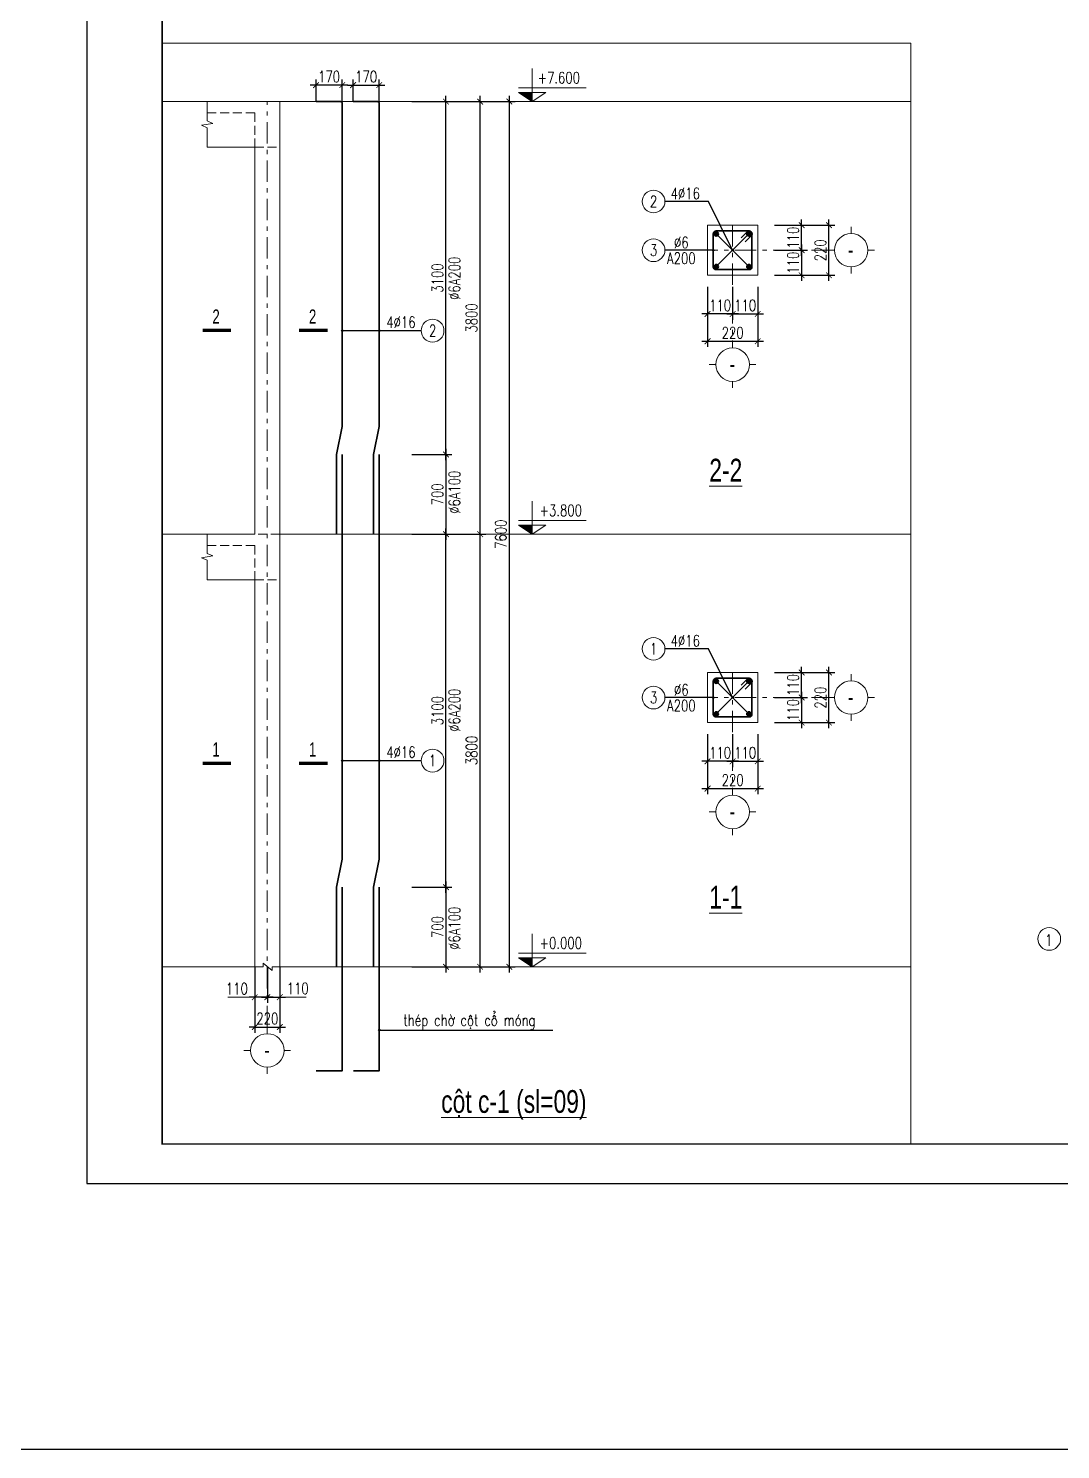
# Model space of a CAD drawing. Extents: x -1855204 to -1466800, y -1308584 to -996495.
# Drawn here: x -1815713 to -1797584, y -1141479 to -1116511 of the extents above; entities that cross this region are included whole.
import ezdxf
from ezdxf.enums import TextEntityAlignment as Align

# ---------------------------------------------------------------- set-up
doc = ezdxf.new("R2010")
doc.units = 0
doc.header["$LTSCALE"] = 150
doc.header["$PDMODE"] = 35
doc.linetypes.add('_An', pattern=[5, 3.5, -1.5])
doc.linetypes.add('_Tim', pattern=[9, 5, -1.5, 1, -1.5])
doc.layers.get('Defpoints').update_dxf_attribs({"lineweight": 18})
for name, color, linetype, lineweight in [('05.Text', 253, 'Continuous', 18), ('11.Khung bo', 32, 'Continuous', 50), ('12.Khung', 36, 'Continuous', 25), ('KCVN-THAY', 7, 'Continuous', 25), ('LS-DIM', 251, 'Continuous', 13), ('LS-TEXT', 60, 'Continuous', 20), ('LS-THAY', 7, 'Continuous', 20), ('LS-THEP', 3, 'Continuous', 35), ('LS-TRUC', 108, '_Tim', 9)]:
    doc.layers.add(name, color=color, linetype=linetype, lineweight=lineweight)
doc.layers.add('DIM', color=1, linetype='Continuous')
doc.styles.add('KCVN-LEADER', font='vnromadi.shx', dxfattribs={"width": 0.7, "height": 4})
doc.styles.add('LS.TEXT', font='vnromadi.shx', dxfattribs={"width": 0.7, "height": 4})
doc.styles.add('romans.shx', font='romans.shx', dxfattribs={"width": 0.75, "bigfont": 'vns.shx'})
doc.styles.add('vnsimpli', font='vnsimli.shx', dxfattribs={"width": 0.75})
doc.dimstyles.new('D25', dxfattribs={"dimscale": 0, "dimtxt": 200, "dimasz": 100, "dimexe": 100, "dimexo": 0, "dimgap": 50, "dimtad": 1, "dimdec": 0, "dimlfac": 0.25, "dimdsep": 46, "dimtxsty": 'vnsimpli', "dimblk1": 'ARCHTICK', "dimblk2": 'ARCHTICK', "dimsah": 1, "dimcen": 0, "dimdle": 100, "dimclrd": 256, "dimclre": 256, "dimclrt": 60, "dimadec": 0, "dimazin": 0, "dimtfac": 0.004, "dimtdec": 0, "dimtix": 1, "dimtmove": 2, "dimatfit": 3, "dimldrblk": 'ARCHTICK', "dimfxl": 1, "dimtolj": 1, "dimarcsym": 0})
doc.dimstyles.new('D50', dxfattribs={"dimtxt": 200, "dimasz": 100, "dimexe": 100, "dimexo": 0, "dimgap": 50, "dimtad": 1, "dimdec": 0, "dimlfac": 0.5, "dimzin": 0, "dimdsep": 46, "dimtxsty": 'vnsimpli', "dimblk1": 'ARCHTICK', "dimblk2": 'ARCHTICK', "dimsah": 1, "dimcen": 0, "dimdle": 100, "dimclrd": 256, "dimclre": 256, "dimclrt": 60, "dimadec": 0, "dimazin": 0, "dimtfac": 0.02, "dimtdec": 0, "dimtix": 1, "dimtmove": 2, "dimatfit": 3, "dimldrblk": 'ARCHTICK', "dimfxl": 100, "dimtolj": 1, "dimtzin": 0, "dimarcsym": 0})
doc.dimstyles.new('LS.GHI CHU', dxfattribs={"dimtxt": 200, "dimasz": 120, "dimexe": 120, "dimexo": 120, "dimgap": 80, "dimtad": 1, "dimdec": 0, "dimzin": 0, "dimdsep": 46, "dimtxsty": 'romans.shx', "dimblk": 'ARCHTICK', "dimcen": 0.09, "dimdle": 120, "dimclrd": 256, "dimclre": 8, "dimclrt": 7, "dimadec": 0, "dimazin": 0, "dimtfac": 1, "dimtdec": 0, "dimtofl": 0, "dimtmove": 0, "dimatfit": 3, "dimldrblk": 'ARCHTICK', "dimfxl": 1, "dimtolj": 1, "dimtzin": 0, "dimarcsym": 0})

# ---------------------------------------------------------------- blocks, each defined once
blk = doc.blocks.new('*U4')
at = {"layer": 'KCVN-THAY', "color": 140}
blk.add_lwpolyline([(214871.76, 86966.68), (215381.8, 86966.68), (215381.8, 86579.68), (214871.76, 86579.68)], close=True, dxfattribs=at)
blk = doc.blocks.new('100')
at = {"layer": '11.Khung bo', "const_width": 26.7}
blk.add_lwpolyline([(1860913, -945240), (1860913, -916940), (1896063, -916940), (1896063, -945240)], close=True, dxfattribs=at)
at = {"layer": '12.Khung', "color": 1}
blk.add_lwpolyline([(1901579, -945940), (1901579, -916240), (1859580, -916240), (1859580, -945940)], close=True, dxfattribs=at)
blk = doc.blocks.new('_ArchTick')
at = {"layer": 'DIM', "color": 0, "const_width": 0.15}
blk.add_lwpolyline([(-0.5, -0.5), (0.5, 0.5)], dxfattribs=at)
blk = doc.blocks.new('*D2010')
at = {"layer": 'Defpoints', "color": 0, "transparency": 16777216}
for p in [(-1808979, -1131597), (-1808979, -1132997), (-1808379, -1132997)]:
    blk.add_point(p, dxfattribs=at)
at = {"layer": 'LS-DIM', "lineweight": -2, "transparency": 16777216}
for p, q in [((-1808379, -1131497), (-1808379, -1133097)), ((-1808979, -1131597), (-1808279, -1131597)), ((-1808979, -1132997), (-1808279, -1132997))]:
    blk.add_line(p, q, dxfattribs=at)
at = {"layer": 'LS-DIM', "lineweight": -2, "transparency": 16777216, "xscale": 100, "yscale": 100, "zscale": 100}
for p, rotation in [((-1808379, -1131597), 90), ((-1808379, -1132997), 270)]:
    blk.add_blockref('_ArchTick', p, dxfattribs=dict(at, rotation=rotation))
at = {"layer": 'LS-DIM', "color": 60, "transparency": 16777216, "insert": (-1808529, -1132297), "char_height": 200, "attachment_point": 5, "rotation": 90, "style": 'vnsimpli'}
blk.add_mtext('\\A1;700', dxfattribs=at)
blk = doc.blocks.new('*D2011')
at = {"layer": 'Defpoints', "color": 0, "transparency": 16777216}
for p in [(-1808979, -1123997), (-1808979, -1125397), (-1808379, -1125397)]:
    blk.add_point(p, dxfattribs=at)
at = {"layer": 'LS-DIM', "lineweight": -2, "transparency": 16777216}
for p, q in [((-1808979, -1123997), (-1808279, -1123997)), ((-1808379, -1123897), (-1808379, -1125497)), ((-1808979, -1125397), (-1808279, -1125397))]:
    blk.add_line(p, q, dxfattribs=at)
at = {"layer": 'LS-DIM', "lineweight": -2, "transparency": 16777216, "xscale": 100, "yscale": 100, "zscale": 100}
for p, rotation in [((-1808379, -1123997), 90), ((-1808379, -1125397), 270)]:
    blk.add_blockref('_ArchTick', p, dxfattribs=dict(at, rotation=rotation))
at = {"layer": 'LS-DIM', "color": 60, "transparency": 16777216, "insert": (-1808529, -1124697), "char_height": 200, "attachment_point": 5, "rotation": 90, "style": 'vnsimpli'}
blk.add_mtext('\\A1;700', dxfattribs=at)
blk = doc.blocks.new('*D2012')
at = {"layer": 'Defpoints', "color": 0, "transparency": 16777216}
for p in [(-1808979, -1117797), (-1808379, -1117797), (-1808979, -1123997)]:
    blk.add_point(p, dxfattribs=at)
at = {"layer": 'LS-DIM', "lineweight": -2, "transparency": 16777216}
for p, q in [((-1808979, -1117797), (-1808279, -1117797)), ((-1808379, -1124097), (-1808379, -1117697)), ((-1808979, -1123997), (-1808279, -1123997))]:
    blk.add_line(p, q, dxfattribs=at)
at = {"layer": 'LS-DIM', "lineweight": -2, "transparency": 16777216, "xscale": 100, "yscale": 100, "zscale": 100}
for p, rotation in [((-1808379, -1117797), 90), ((-1808379, -1123997), 270)]:
    blk.add_blockref('_ArchTick', p, dxfattribs=dict(at, rotation=rotation))
at = {"layer": 'LS-DIM', "color": 60, "transparency": 16777216, "insert": (-1808529, -1120897), "char_height": 200, "attachment_point": 5, "rotation": 90, "style": 'vnsimpli'}
blk.add_mtext('\\A1;3100', dxfattribs=at)
blk = doc.blocks.new('*D2013')
at = {"layer": 'Defpoints', "color": 0, "transparency": 16777216}
for p in [(-1811737, -1132997), (-1811297, -1132997), (-1811297, -1134056)]:
    blk.add_point(p, dxfattribs=at)
at = {"layer": 'LS-DIM', "lineweight": -2, "transparency": 16777216}
for p, q in [((-1811737, -1132997), (-1811737, -1134156)), ((-1811297, -1132997), (-1811297, -1134156)), ((-1811737, -1134056), (-1811837, -1134056)), ((-1811737, -1134056), (-1811297, -1134056)), ((-1811297, -1134056), (-1811197, -1134056))]:
    blk.add_line(p, q, dxfattribs=at)
at = {"layer": 'LS-DIM', "lineweight": -2, "transparency": 16777216, "xscale": 100, "yscale": 100, "zscale": 100}
blk.add_blockref('_ArchTick', (-1811737, -1134056), dxfattribs=at)
at = {"layer": 'LS-DIM', "lineweight": -2, "transparency": 16777216, "xscale": 100, "yscale": 100, "zscale": 100, "rotation": 180}
blk.add_blockref('_ArchTick', (-1811297, -1134056), dxfattribs=at)
at = {"layer": 'LS-DIM', "color": 60, "transparency": 16777216, "insert": (-1811517, -1133906), "char_height": 200, "attachment_point": 5, "style": 'vnsimpli'}
blk.add_mtext('\\A1;220', dxfattribs=at)
blk = doc.blocks.new('COSCD')
at = {"layer": 'LS-DIM'}
blk.add_hatch(color=256, dxfattribs=at).paths.add_polyline_path([(3.6, 0), (3.6, 1.44), (1.44, 1.44)])
for p, q in [((3.6, 0), (3.6, 5.23)), ((7.2, 0), (0, 0)), ((1.44, 2.16), (12.12, 2.16)), ((1.44, 1.44), (5.76, 1.44)), ((1.44, 1.44), (3.6, 0)), ((5.76, 1.44), (3.6, 0))]:
    blk.add_line(p, q, dxfattribs=at)
blk = doc.blocks.new('A$C0F04115F')
at = {"layer": 'LS-THAY'}
for p, q in [((-380, 380), (-380, 530)), ((-760, 0), (-910, 0)), ((0, 0), (150, 0)), ((-380, -380), (-380, -530))]:
    blk.add_line(p, q, dxfattribs=at)
blk.add_circle((-380, 0), 380, dxfattribs=at)
blk = doc.blocks.new('*D1997')
at = {"layer": 'Defpoints', "color": 0, "transparency": 16777216}
for p in [(-1811517, -1132997), (-1811297, -1132997), (-1811297, -1133531)]:
    blk.add_point(p, dxfattribs=at)
at = {"layer": 'LS-DIM', "lineweight": -2, "transparency": 16777216}
for p, q in [((-1811517, -1132997), (-1811517, -1133631)), ((-1811297, -1132997), (-1811297, -1133631)), ((-1811617, -1133531), (-1811197, -1133531))]:
    blk.add_line(p, q, dxfattribs=at)
at = {"layer": 'LS-DIM', "lineweight": -2, "transparency": 16777216, "xscale": 100, "yscale": 100, "zscale": 100, "rotation": 180}
blk.add_blockref('_ArchTick', (-1811517, -1133531), dxfattribs=at)
at = {"layer": 'LS-DIM', "lineweight": -2, "transparency": 16777216, "xscale": 100, "yscale": 100, "zscale": 100}
blk.add_blockref('_ArchTick', (-1811297, -1133531), dxfattribs=at)
at = {"layer": 'LS-DIM', "color": 60, "transparency": 16777216, "insert": (-1810983, -1133378), "char_height": 200, "attachment_point": 5, "style": 'vnsimpli'}
blk.add_mtext('\\A1;110', dxfattribs=at)
blk = doc.blocks.new('*D1998')
at = {"layer": 'Defpoints', "color": 0, "transparency": 16777216}
for p in [(-1811737, -1132997), (-1811517, -1132997), (-1811737, -1133531)]:
    blk.add_point(p, dxfattribs=at)
at = {"layer": 'LS-DIM', "lineweight": -2, "transparency": 16777216}
for p, q in [((-1811737, -1132997), (-1811737, -1133631)), ((-1811517, -1132997), (-1811517, -1133631)), ((-1811417, -1133531), (-1811837, -1133531))]:
    blk.add_line(p, q, dxfattribs=at)
at = {"layer": 'LS-DIM', "lineweight": -2, "transparency": 16777216, "xscale": 100, "yscale": 100, "zscale": 100, "rotation": 180}
blk.add_blockref('_ArchTick', (-1811737, -1133531), dxfattribs=at)
at = {"layer": 'LS-DIM', "lineweight": -2, "transparency": 16777216, "xscale": 100, "yscale": 100, "zscale": 100}
blk.add_blockref('_ArchTick', (-1811517, -1133531), dxfattribs=at)
at = {"layer": 'LS-DIM', "color": 60, "transparency": 16777216, "insert": (-1812052, -1133381), "char_height": 200, "attachment_point": 5, "style": 'vnsimpli'}
blk.add_mtext('\\A1;110', dxfattribs=at)
blk = doc.blocks.new('*D1999')
at = {"layer": 'Defpoints', "color": 0, "transparency": 16777216}
for p in [(-1809551, -1117507), (-1810011, -1117797), (-1809551, -1117797)]:
    blk.add_point(p, dxfattribs=at)
at = {"layer": 'LS-DIM', "lineweight": -2, "transparency": 16777216}
for p, q in [((-1810111, -1117507), (-1809451, -1117507)), ((-1810011, -1117797), (-1810011, -1117407)), ((-1809551, -1117797), (-1809551, -1117407))]:
    blk.add_line(p, q, dxfattribs=at)
at = {"layer": 'LS-DIM', "lineweight": -2, "transparency": 16777216, "xscale": 100, "yscale": 100, "zscale": 100, "rotation": 180}
blk.add_blockref('_ArchTick', (-1810011, -1117507), dxfattribs=at)
at = {"layer": 'LS-DIM', "lineweight": -2, "transparency": 16777216, "xscale": 100, "yscale": 100, "zscale": 100}
blk.add_blockref('_ArchTick', (-1809551, -1117507), dxfattribs=at)
at = {"layer": 'LS-DIM', "color": 60, "transparency": 16777216, "insert": (-1809781, -1117357), "char_height": 200, "attachment_point": 5, "style": 'vnsimpli'}
blk.add_mtext('\\A1;170', dxfattribs=at)
blk = doc.blocks.new('*D2000')
at = {"layer": 'Defpoints', "color": 0, "transparency": 16777216}
for p in [(-1810662, -1117507), (-1810662, -1117797), (-1810202, -1117797)]:
    blk.add_point(p, dxfattribs=at)
at = {"layer": 'LS-DIM', "lineweight": -2, "transparency": 16777216}
for p, q in [((-1810102, -1117507), (-1810762, -1117507)), ((-1810662, -1117797), (-1810662, -1117407)), ((-1810202, -1117797), (-1810202, -1117407))]:
    blk.add_line(p, q, dxfattribs=at)
at = {"layer": 'LS-DIM', "lineweight": -2, "transparency": 16777216, "xscale": 100, "yscale": 100, "zscale": 100, "rotation": 180}
blk.add_blockref('_ArchTick', (-1810662, -1117507), dxfattribs=at)
at = {"layer": 'LS-DIM', "lineweight": -2, "transparency": 16777216, "xscale": 100, "yscale": 100, "zscale": 100}
blk.add_blockref('_ArchTick', (-1810202, -1117507), dxfattribs=at)
at = {"layer": 'LS-DIM', "color": 60, "transparency": 16777216, "insert": (-1810432, -1117357), "char_height": 200, "attachment_point": 5, "style": 'vnsimpli'}
blk.add_mtext('\\A1;170', dxfattribs=at)
blk = doc.blocks.new('*D2001')
at = {"layer": 'Defpoints', "color": 0, "transparency": 16777216}
for p in [(-1808979, -1117797), (-1807779, -1117797), (-1808979, -1125397)]:
    blk.add_point(p, dxfattribs=at)
at = {"layer": 'LS-DIM', "lineweight": -2, "transparency": 16777216}
for p, q in [((-1808979, -1117797), (-1807679, -1117797)), ((-1807779, -1125497), (-1807779, -1117697)), ((-1808979, -1125397), (-1807679, -1125397))]:
    blk.add_line(p, q, dxfattribs=at)
at = {"layer": 'LS-DIM', "lineweight": -2, "transparency": 16777216, "xscale": 100, "yscale": 100, "zscale": 100}
for p, rotation in [((-1807779, -1117797), 90), ((-1807779, -1125397), 270)]:
    blk.add_blockref('_ArchTick', p, dxfattribs=dict(at, rotation=rotation))
at = {"layer": 'LS-DIM', "color": 60, "transparency": 16777216, "insert": (-1807929, -1121597), "char_height": 200, "attachment_point": 5, "rotation": 90, "style": 'vnsimpli'}
blk.add_mtext('\\A1;3800', dxfattribs=at)
blk = doc.blocks.new('*D2002')
at = {"layer": 'Defpoints', "color": 0, "transparency": 16777216}
for p in [(-1808979, -1125397), (-1808379, -1125397), (-1808979, -1131597)]:
    blk.add_point(p, dxfattribs=at)
at = {"layer": 'LS-DIM', "lineweight": -2, "transparency": 16777216}
for p, q in [((-1808979, -1125397), (-1808279, -1125397)), ((-1808379, -1131697), (-1808379, -1125297)), ((-1808979, -1131597), (-1808279, -1131597))]:
    blk.add_line(p, q, dxfattribs=at)
at = {"layer": 'LS-DIM', "lineweight": -2, "transparency": 16777216, "xscale": 100, "yscale": 100, "zscale": 100}
for p, rotation in [((-1808379, -1125397), 90), ((-1808379, -1131597), 270)]:
    blk.add_blockref('_ArchTick', p, dxfattribs=dict(at, rotation=rotation))
at = {"layer": 'LS-DIM', "color": 60, "transparency": 16777216, "insert": (-1808529, -1128497), "char_height": 200, "attachment_point": 5, "rotation": 90, "style": 'vnsimpli'}
blk.add_mtext('\\A1;3100', dxfattribs=at)
blk = doc.blocks.new('*D2003')
at = {"layer": 'Defpoints', "color": 0, "transparency": 16777216}
for p in [(-1808979, -1125397), (-1807779, -1125397), (-1808979, -1132997)]:
    blk.add_point(p, dxfattribs=at)
at = {"layer": 'LS-DIM', "lineweight": -2, "transparency": 16777216}
for p, q in [((-1808979, -1125397), (-1807679, -1125397)), ((-1807779, -1133097), (-1807779, -1125297)), ((-1808979, -1132997), (-1807679, -1132997))]:
    blk.add_line(p, q, dxfattribs=at)
at = {"layer": 'LS-DIM', "lineweight": -2, "transparency": 16777216, "xscale": 100, "yscale": 100, "zscale": 100}
for p, rotation in [((-1807779, -1125397), 90), ((-1807779, -1132997), 270)]:
    blk.add_blockref('_ArchTick', p, dxfattribs=dict(at, rotation=rotation))
at = {"layer": 'LS-DIM', "color": 60, "transparency": 16777216, "insert": (-1807929, -1129197), "char_height": 200, "attachment_point": 5, "rotation": 90, "style": 'vnsimpli'}
blk.add_mtext('\\A1;3800', dxfattribs=at)
blk = doc.blocks.new('*D2004')
at = {"layer": 'Defpoints', "color": 0, "transparency": 16777216}
for p in [(-1808979, -1117797), (-1807266, -1117797), (-1808979, -1132997)]:
    blk.add_point(p, dxfattribs=at)
at = {"layer": 'LS-DIM', "lineweight": -2, "transparency": 16777216}
for p, q in [((-1808979, -1117797), (-1807166, -1117797)), ((-1807266, -1133097), (-1807266, -1117697)), ((-1808979, -1132997), (-1807166, -1132997))]:
    blk.add_line(p, q, dxfattribs=at)
at = {"layer": 'LS-DIM', "lineweight": -2, "transparency": 16777216, "xscale": 100, "yscale": 100, "zscale": 100}
for p, rotation in [((-1807266, -1117797), 90), ((-1807266, -1132997), 270)]:
    blk.add_blockref('_ArchTick', p, dxfattribs=dict(at, rotation=rotation))
at = {"layer": 'LS-DIM', "color": 60, "transparency": 16777216, "insert": (-1807416, -1125397), "char_height": 200, "attachment_point": 5, "rotation": 90, "style": 'vnsimpli'}
blk.add_mtext('\\A1;7600', dxfattribs=at)
blk = doc.blocks.new('THEP DAM')
at = {"layer": 'LS-THEP'}
for p, q in [((-0.6, 0), (0.6, 0)), ((-0.42, 0.42), (0.42, -0.42)), ((-0.42, -0.42), (0.42, 0.42)), ((0, 0.6), (0, -0.6))]:
    blk.add_line(p, q, dxfattribs=at)
blk.add_circle((0, 0), 0.6, dxfattribs=at)
blk = doc.blocks.new('*D2014')
at = {"layer": 'Defpoints', "color": 0, "transparency": 16777216}
for p in [(-1803784, -1128908), (-1803344, -1128908), (-1803784, -1129387)]:
    blk.add_point(p, dxfattribs=at)
at = {"layer": 'LS-DIM', "lineweight": -2, "transparency": 16777216}
for p, q in [((-1803784, -1128908), (-1803784, -1129487)), ((-1803344, -1128908), (-1803344, -1129487)), ((-1803244, -1129387), (-1803884, -1129387))]:
    blk.add_line(p, q, dxfattribs=at)
at = {"layer": 'LS-DIM', "lineweight": -2, "transparency": 16777216, "xscale": 100, "yscale": 100, "zscale": 100, "rotation": 180}
blk.add_blockref('_ArchTick', (-1803784, -1129387), dxfattribs=at)
at = {"layer": 'LS-DIM', "lineweight": -2, "transparency": 16777216, "xscale": 100, "yscale": 100, "zscale": 100}
blk.add_blockref('_ArchTick', (-1803344, -1129387), dxfattribs=at)
at = {"layer": 'LS-DIM', "color": 60, "transparency": 16777216, "insert": (-1803564, -1129237), "char_height": 200, "attachment_point": 5, "style": 'vnsimpli'}
blk.add_mtext('\\A1;110', dxfattribs=at)
blk = doc.blocks.new('*D2015')
at = {"layer": 'Defpoints', "color": 0, "transparency": 16777216}
for p in [(-1803344, -1128908), (-1802904, -1128908), (-1802904, -1129387)]:
    blk.add_point(p, dxfattribs=at)
at = {"layer": 'LS-DIM', "lineweight": -2, "transparency": 16777216}
for p, q in [((-1803344, -1128908), (-1803344, -1129487)), ((-1802904, -1128908), (-1802904, -1129487)), ((-1803444, -1129387), (-1802804, -1129387))]:
    blk.add_line(p, q, dxfattribs=at)
at = {"layer": 'LS-DIM', "lineweight": -2, "transparency": 16777216, "xscale": 100, "yscale": 100, "zscale": 100, "rotation": 180}
blk.add_blockref('_ArchTick', (-1803344, -1129387), dxfattribs=at)
at = {"layer": 'LS-DIM', "lineweight": -2, "transparency": 16777216, "xscale": 100, "yscale": 100, "zscale": 100}
blk.add_blockref('_ArchTick', (-1802904, -1129387), dxfattribs=at)
at = {"layer": 'LS-DIM', "color": 60, "transparency": 16777216, "insert": (-1803124, -1129237), "char_height": 200, "attachment_point": 5, "style": 'vnsimpli'}
blk.add_mtext('\\A1;110', dxfattribs=at)
blk = doc.blocks.new('*D2016')
at = {"layer": 'Defpoints', "color": 0, "transparency": 16777216}
for p in [(-1803784, -1128908), (-1802904, -1128908), (-1802904, -1129867)]:
    blk.add_point(p, dxfattribs=at)
at = {"layer": 'LS-DIM', "lineweight": -2, "transparency": 16777216}
for p, q in [((-1803784, -1128908), (-1803784, -1129967)), ((-1802904, -1128908), (-1802904, -1129967)), ((-1803884, -1129867), (-1802804, -1129867))]:
    blk.add_line(p, q, dxfattribs=at)
at = {"layer": 'LS-DIM', "lineweight": -2, "transparency": 16777216, "xscale": 100, "yscale": 100, "zscale": 100, "rotation": 180}
blk.add_blockref('_ArchTick', (-1803784, -1129867), dxfattribs=at)
at = {"layer": 'LS-DIM', "lineweight": -2, "transparency": 16777216, "xscale": 100, "yscale": 100, "zscale": 100}
blk.add_blockref('_ArchTick', (-1802904, -1129867), dxfattribs=at)
at = {"layer": 'LS-DIM', "color": 60, "transparency": 16777216, "insert": (-1803344, -1129717), "char_height": 200, "attachment_point": 5, "style": 'vnsimpli'}
blk.add_mtext('\\A1;220', dxfattribs=at)
blk = doc.blocks.new('*D2017')
at = {"layer": 'Defpoints', "color": 0, "transparency": 16777216}
for p in [(-1802611, -1128267), (-1802611, -1128707), (-1802132, -1128707)]:
    blk.add_point(p, dxfattribs=at)
at = {"layer": 'LS-DIM', "lineweight": -2, "transparency": 16777216}
for p, q in [((-1802611, -1128267), (-1802032, -1128267)), ((-1802132, -1128167), (-1802132, -1128807)), ((-1802611, -1128707), (-1802032, -1128707))]:
    blk.add_line(p, q, dxfattribs=at)
at = {"layer": 'LS-DIM', "lineweight": -2, "transparency": 16777216, "xscale": 100, "yscale": 100, "zscale": 100}
for p, rotation in [((-1802132, -1128267), 90), ((-1802132, -1128707), 270)]:
    blk.add_blockref('_ArchTick', p, dxfattribs=dict(at, rotation=rotation))
at = {"layer": 'LS-DIM', "color": 60, "transparency": 16777216, "insert": (-1802282, -1128487), "char_height": 200, "attachment_point": 5, "rotation": 90, "style": 'vnsimpli'}
blk.add_mtext('\\A1;110', dxfattribs=at)
blk = doc.blocks.new('*D2018')
at = {"layer": 'Defpoints', "color": 0, "transparency": 16777216}
for p in [(-1802611, -1127827), (-1802132, -1127827), (-1802611, -1128267)]:
    blk.add_point(p, dxfattribs=at)
at = {"layer": 'LS-DIM', "lineweight": -2, "transparency": 16777216}
for p, q in [((-1802132, -1128367), (-1802132, -1127727)), ((-1802611, -1127827), (-1802032, -1127827)), ((-1802611, -1128267), (-1802032, -1128267))]:
    blk.add_line(p, q, dxfattribs=at)
at = {"layer": 'LS-DIM', "lineweight": -2, "transparency": 16777216, "xscale": 100, "yscale": 100, "zscale": 100}
for p, rotation in [((-1802132, -1127827), 90), ((-1802132, -1128267), 270)]:
    blk.add_blockref('_ArchTick', p, dxfattribs=dict(at, rotation=rotation))
at = {"layer": 'LS-DIM', "color": 60, "transparency": 16777216, "insert": (-1802282, -1128047), "char_height": 200, "attachment_point": 5, "rotation": 90, "style": 'vnsimpli'}
blk.add_mtext('\\A1;110', dxfattribs=at)
blk = doc.blocks.new('*D2019')
at = {"layer": 'Defpoints', "color": 0, "transparency": 16777216}
for p in [(-1802611, -1127827), (-1801652, -1127827), (-1802611, -1128707)]:
    blk.add_point(p, dxfattribs=at)
at = {"layer": 'LS-DIM', "lineweight": -2, "transparency": 16777216}
for p, q in [((-1801652, -1128807), (-1801652, -1127727)), ((-1802611, -1127827), (-1801552, -1127827)), ((-1802611, -1128707), (-1801552, -1128707))]:
    blk.add_line(p, q, dxfattribs=at)
at = {"layer": 'LS-DIM', "lineweight": -2, "transparency": 16777216, "xscale": 100, "yscale": 100, "zscale": 100}
for p, rotation in [((-1801652, -1127827), 90), ((-1801652, -1128707), 270)]:
    blk.add_blockref('_ArchTick', p, dxfattribs=dict(at, rotation=rotation))
at = {"layer": 'LS-DIM', "color": 60, "transparency": 16777216, "insert": (-1801802, -1128267), "char_height": 200, "attachment_point": 5, "rotation": 90, "style": 'vnsimpli'}
blk.add_mtext('\\A1;220', dxfattribs=at)
blk = doc.blocks.new('*D2020')
at = {"layer": 'Defpoints', "color": 0, "transparency": 16777216}
for p in [(-1803784, -1121049), (-1803344, -1121049), (-1803784, -1121528)]:
    blk.add_point(p, dxfattribs=at)
at = {"layer": 'LS-DIM', "lineweight": -2, "transparency": 16777216}
for p, q in [((-1803784, -1121049), (-1803784, -1121628)), ((-1803344, -1121049), (-1803344, -1121628)), ((-1803244, -1121528), (-1803884, -1121528))]:
    blk.add_line(p, q, dxfattribs=at)
at = {"layer": 'LS-DIM', "lineweight": -2, "transparency": 16777216, "xscale": 100, "yscale": 100, "zscale": 100, "rotation": 180}
blk.add_blockref('_ArchTick', (-1803784, -1121528), dxfattribs=at)
at = {"layer": 'LS-DIM', "lineweight": -2, "transparency": 16777216, "xscale": 100, "yscale": 100, "zscale": 100}
blk.add_blockref('_ArchTick', (-1803344, -1121528), dxfattribs=at)
at = {"layer": 'LS-DIM', "color": 60, "transparency": 16777216, "insert": (-1803564, -1121378), "char_height": 200, "attachment_point": 5, "style": 'vnsimpli'}
blk.add_mtext('\\A1;110', dxfattribs=at)
blk = doc.blocks.new('*D2021')
at = {"layer": 'Defpoints', "color": 0, "transparency": 16777216}
for p in [(-1803344, -1121049), (-1802904, -1121049), (-1802904, -1121528)]:
    blk.add_point(p, dxfattribs=at)
at = {"layer": 'LS-DIM', "lineweight": -2, "transparency": 16777216}
for p, q in [((-1803344, -1121049), (-1803344, -1121628)), ((-1802904, -1121049), (-1802904, -1121628)), ((-1803444, -1121528), (-1802804, -1121528))]:
    blk.add_line(p, q, dxfattribs=at)
at = {"layer": 'LS-DIM', "lineweight": -2, "transparency": 16777216, "xscale": 100, "yscale": 100, "zscale": 100, "rotation": 180}
blk.add_blockref('_ArchTick', (-1803344, -1121528), dxfattribs=at)
at = {"layer": 'LS-DIM', "lineweight": -2, "transparency": 16777216, "xscale": 100, "yscale": 100, "zscale": 100}
blk.add_blockref('_ArchTick', (-1802904, -1121528), dxfattribs=at)
at = {"layer": 'LS-DIM', "color": 60, "transparency": 16777216, "insert": (-1803124, -1121378), "char_height": 200, "attachment_point": 5, "style": 'vnsimpli'}
blk.add_mtext('\\A1;110', dxfattribs=at)
blk = doc.blocks.new('*D2022')
at = {"layer": 'Defpoints', "color": 0, "transparency": 16777216}
for p in [(-1803784, -1121049), (-1802904, -1121049), (-1802904, -1122008)]:
    blk.add_point(p, dxfattribs=at)
at = {"layer": 'LS-DIM', "lineweight": -2, "transparency": 16777216}
for p, q in [((-1803784, -1121049), (-1803784, -1122108)), ((-1802904, -1121049), (-1802904, -1122108)), ((-1803884, -1122008), (-1802804, -1122008))]:
    blk.add_line(p, q, dxfattribs=at)
at = {"layer": 'LS-DIM', "lineweight": -2, "transparency": 16777216, "xscale": 100, "yscale": 100, "zscale": 100, "rotation": 180}
blk.add_blockref('_ArchTick', (-1803784, -1122008), dxfattribs=at)
at = {"layer": 'LS-DIM', "lineweight": -2, "transparency": 16777216, "xscale": 100, "yscale": 100, "zscale": 100}
blk.add_blockref('_ArchTick', (-1802904, -1122008), dxfattribs=at)
at = {"layer": 'LS-DIM', "color": 60, "transparency": 16777216, "insert": (-1803344, -1121858), "char_height": 200, "attachment_point": 5, "style": 'vnsimpli'}
blk.add_mtext('\\A1;220', dxfattribs=at)
blk = doc.blocks.new('*D2023')
at = {"layer": 'Defpoints', "color": 0, "transparency": 16777216}
for p in [(-1802611, -1120408), (-1802611, -1120848), (-1802132, -1120848)]:
    blk.add_point(p, dxfattribs=at)
at = {"layer": 'LS-DIM', "lineweight": -2, "transparency": 16777216}
for p, q in [((-1802611, -1120408), (-1802032, -1120408)), ((-1802132, -1120308), (-1802132, -1120948)), ((-1802611, -1120848), (-1802032, -1120848))]:
    blk.add_line(p, q, dxfattribs=at)
at = {"layer": 'LS-DIM', "lineweight": -2, "transparency": 16777216, "xscale": 100, "yscale": 100, "zscale": 100}
for p, rotation in [((-1802132, -1120408), 90), ((-1802132, -1120848), 270)]:
    blk.add_blockref('_ArchTick', p, dxfattribs=dict(at, rotation=rotation))
at = {"layer": 'LS-DIM', "color": 60, "transparency": 16777216, "insert": (-1802282, -1120628), "char_height": 200, "attachment_point": 5, "rotation": 90, "style": 'vnsimpli'}
blk.add_mtext('\\A1;110', dxfattribs=at)
blk = doc.blocks.new('*D2024')
at = {"layer": 'Defpoints', "color": 0, "transparency": 16777216}
for p in [(-1802611, -1119968), (-1802132, -1119968), (-1802611, -1120408)]:
    blk.add_point(p, dxfattribs=at)
at = {"layer": 'LS-DIM', "lineweight": -2, "transparency": 16777216}
for p, q in [((-1802611, -1119968), (-1802032, -1119968)), ((-1802132, -1120508), (-1802132, -1119868)), ((-1802611, -1120408), (-1802032, -1120408))]:
    blk.add_line(p, q, dxfattribs=at)
at = {"layer": 'LS-DIM', "lineweight": -2, "transparency": 16777216, "xscale": 100, "yscale": 100, "zscale": 100}
for p, rotation in [((-1802132, -1119968), 90), ((-1802132, -1120408), 270)]:
    blk.add_blockref('_ArchTick', p, dxfattribs=dict(at, rotation=rotation))
at = {"layer": 'LS-DIM', "color": 60, "transparency": 16777216, "insert": (-1802282, -1120188), "char_height": 200, "attachment_point": 5, "rotation": 90, "style": 'vnsimpli'}
blk.add_mtext('\\A1;110', dxfattribs=at)
blk = doc.blocks.new('*D2025')
at = {"layer": 'Defpoints', "color": 0, "transparency": 16777216}
for p in [(-1802611, -1119968), (-1801652, -1119968), (-1802611, -1120848)]:
    blk.add_point(p, dxfattribs=at)
at = {"layer": 'LS-DIM', "lineweight": -2, "transparency": 16777216}
for p, q in [((-1802611, -1119968), (-1801552, -1119968)), ((-1801652, -1120948), (-1801652, -1119868)), ((-1802611, -1120848), (-1801552, -1120848))]:
    blk.add_line(p, q, dxfattribs=at)
at = {"layer": 'LS-DIM', "lineweight": -2, "transparency": 16777216, "xscale": 100, "yscale": 100, "zscale": 100}
for p, rotation in [((-1801652, -1119968), 90), ((-1801652, -1120848), 270)]:
    blk.add_blockref('_ArchTick', p, dxfattribs=dict(at, rotation=rotation))
at = {"layer": 'LS-DIM', "color": 60, "transparency": 16777216, "insert": (-1801802, -1120408), "char_height": 200, "attachment_point": 5, "rotation": 90, "style": 'vnsimpli'}
blk.add_mtext('\\A1;220', dxfattribs=at)

msp = doc.modelspace()

# ---------------------------------------------------------------- linework, layer by layer
at = {"layer": 'LS-DIM', "linetype": '_An', "ltscale": 0.3}
for p, q in [((-1811737.7, -1117796.7), (-1811297.3, -1117796.7)), ((-1812571.8, -1117996.6), (-1811737.5, -1117996.6)), ((-1811737.5, -1117996.6), (-1811737.5, -1118596.6)), ((-1811737.5, -1118596.6), (-1811297.5, -1118596.6)), ((-1811297.5, -1125396.7), (-1811737.5, -1125396.7)), ((-1812571.8, -1125596.7), (-1811737.5, -1125596.7)), ((-1811737.5, -1125596.7), (-1811737.5, -1126196.7)), ((-1811737.5, -1126196.7), (-1811297.5, -1126196.7))]:
    msp.add_line(p, q, dxfattribs=at)
at = {"layer": 'LS-DIM', "linetype": 'Continuous'}
for p, q in [((-1803057.7, -1120695), (-1803630.9, -1120120.9)), ((-1803630.9, -1120695), (-1803057.7, -1120121.3)), ((-1803057.7, -1128554), (-1803630.9, -1127979.9)), ((-1803630.9, -1128554), (-1803057.7, -1127980.3))]:
    msp.add_line(p, q, dxfattribs=at)
at = {"layer": 'LS-DIM'}
for p, q in [((-1811737.5, -1133531.3), (-1812210.1, -1133531.3)), ((-1811297.5, -1133531.3), (-1810836.1, -1133531.3))]:
    msp.add_line(p, q, dxfattribs=at)
for points in [[(-1812571.8, -1118596.6), (-1812571.8, -1118255.3), (-1812671.8, -1118210.8), (-1812471.8, -1118179.8), (-1812571.8, -1118135.3), (-1812571.8, -1117796.6)], [(-1812571.8, -1126196.7), (-1812571.8, -1125855.3), (-1812671.8, -1125810.8), (-1812471.8, -1125779.8), (-1812571.8, -1125735.3), (-1812571.8, -1125396.7)], [(-1811737.5, -1132996.6), (-1811590.2, -1132996.7), (-1811590.2, -1132933.7), (-1811432.6, -1133059.8), (-1811432.6, -1132996.7), (-1811297.5, -1132996.6)]]:
    msp.add_lwpolyline(points, dxfattribs=at)
at = {"layer": 'LS-TEXT', "const_width": 60}
for points in [[(-1812153.8, -1121817.3), (-1812654.3, -1121817.3)], [(-1810458.6, -1121817.3), (-1810959, -1121817.3)], [(-1812153.8, -1129422.9), (-1812654.3, -1129422.9)], [(-1810458.6, -1129422.9), (-1810959, -1129422.9)]]:
    msp.add_lwpolyline(points, dxfattribs=at)
at = {"layer": 'LS-THAY'}
for p, q in [((-1813363.3, -1117796.7), (-1800216.5, -1117796.7)), ((-1813363.3, -1117796.7), (-1800216.5, -1117796.7)), ((-1813363.3, -1117796.7), (-1800216.5, -1117796.7)), ((-1811297.4, -1125396.7), (-1800216.5, -1125396.7)), ((-1813363.3, -1132996.7), (-1811737.5, -1132996.7)), ((-1811297.5, -1132996.7), (-1800216.5, -1132996.7))]:
    msp.add_line(p, q, dxfattribs=at).dxf.unprotected_set("ltscale", 0)
for p, q in [((-1812571.8, -1117796.6), (-1811737.7, -1117796.7)), ((-1811297.5, -1132996.7), (-1811297.4, -1117796.7)), ((-1812571.8, -1118596.6), (-1811737.5, -1118596.6)), ((-1811737.5, -1125396.7), (-1811737.5, -1118596.6)), ((-1802904.3, -1119967.9), (-1803784.3, -1119967.9)), ((-1803784.3, -1119967.9), (-1803784.3, -1120847.9)), ((-1802904.3, -1119967.9), (-1802904.3, -1120847.9)), ((-1803784.3, -1120847.9), (-1802904.3, -1120847.9)), ((-1813363.3, -1125396.7), (-1811737.5, -1125396.7)), ((-1812571.8, -1126196.7), (-1811737.5, -1126196.7)), ((-1811737.5, -1132996.7), (-1811737.5, -1126196.7)), ((-1802904.3, -1127826.9), (-1803784.3, -1127826.9)), ((-1803784.3, -1127826.9), (-1803784.3, -1128706.9)), ((-1802904.3, -1127826.9), (-1802904.3, -1128706.9)), ((-1803784.3, -1128706.9), (-1802904.3, -1128706.9))]:
    msp.add_line(p, q, dxfattribs=at)
msp.add_lwpolyline([(-1813363.3, -1136111.1), (-1800216.5, -1136111.1), (-1800216.5, -1116772.5), (-1813363.3, -1116772.5)], close=True, dxfattribs=at).dxf.unprotected_set("ltscale", 0)
for centre in [(-1804733.6, -1119551.8), (-1804733.6, -1120407.9), (-1808614.1, -1121820.8), (-1804733.6, -1127410.8), (-1804733.6, -1128266.9), (-1808614.1, -1129375.1), (-1797784.5, -1132507.3)]:
    msp.add_circle(centre, 200, dxfattribs=at)
at = {"layer": 'LS-THEP'}
for points in [[(-1810662.2, -1117796.7), (-1810231.9, -1117796.7, -0.4142136), (-1810201.9, -1117826.7), (-1810201.9, -1123503.4), (-1810303.5, -1123996.7), (-1810303.5, -1125396.7)], [(-1810010.9, -1117796.7), (-1809580.6, -1117796.7, -0.4142136), (-1809550.6, -1117826.7), (-1809550.6, -1123503.4), (-1809652.1, -1123996.7), (-1809652.1, -1125396.7)], [(-1803195.7, -1120188.7), (-1803089.6, -1120082.6, -1), (-1803018.9, -1120153.3), (-1803125, -1120259.4)], [(-1803195.7, -1128047.7), (-1803089.6, -1127941.6, -1), (-1803018.9, -1128012.3), (-1803125, -1128118.4)]]:
    msp.add_lwpolyline(points, format="xyb", dxfattribs=at)
for points in [[(-1803004.3, -1120117.9), (-1803004.3, -1120697.9, -0.4142136), (-1803054.3, -1120747.9), (-1803634.3, -1120747.9, -0.4142136), (-1803684.3, -1120697.9), (-1803684.3, -1120117.9, -0.4142136), (-1803634.3, -1120067.9), (-1803054.3, -1120067.9, -0.4142136)], [(-1803004.3, -1127976.9), (-1803004.3, -1128556.9, -0.4142136), (-1803054.3, -1128606.9), (-1803634.3, -1128606.9, -0.4142136), (-1803684.3, -1128556.9), (-1803684.3, -1127976.9, -0.4142136), (-1803634.3, -1127926.9), (-1803054.3, -1127926.9, -0.4142136)]]:
    msp.add_lwpolyline(points, format="xyb", close=True, dxfattribs=at)
for points in [[(-1810303.5, -1132996.6), (-1810303.5, -1131596.6), (-1810201.9, -1131103.4), (-1810201.9, -1123996.6)], [(-1809652.1, -1132996.6), (-1809652.1, -1131596.6), (-1809550.6, -1131103.4), (-1809550.6, -1123996.6)], [(-1810657, -1134824.8), (-1810201.9, -1134824.8), (-1810201.9, -1131596.6)], [(-1810005.6, -1134824.8), (-1809550.6, -1134824.8), (-1809550.6, -1131596.6)]]:
    msp.add_lwpolyline(points, dxfattribs=at)
at = {"layer": 'LS-TRUC', "ltscale": 0.5}
for p, q in [((-1811517.5, -1134056), (-1811517.5, -1117796.7)), ((-1803344.3, -1119967.9), (-1803344.3, -1122007.9)), ((-1801581.3, -1120407.9), (-1803784.3, -1120407.9)), ((-1803344.3, -1127826.9), (-1803344.3, -1129866.9)), ((-1801581.3, -1128266.9), (-1803784.3, -1128266.9))]:
    msp.add_line(p, q, dxfattribs=at)

# ---------------------------------------------------------------- block references
at = {"layer": '05.Text', "xscale": 0.991454545641318, "yscale": 0.991454545641318, "zscale": 0.9914545456793755}
msp.add_blockref('100', (-3658373.9, -198948.8), dxfattribs=at)
at = {"layer": 'Defpoints', "xscale": 100, "yscale": 100, "zscale": 100}
msp.add_blockref('*U4', (-23306152.6, -9799446.6), dxfattribs=at)
at = {"layer": 'LS-DIM', "xscale": 111.1111111110076, "yscale": 111.1111111110076, "zscale": 111.1111111110076}
for p in [(-1807265.9, -1117796.7), (-1807265.9, -1125396.7), (-1807265.9, -1132996.7)]:
    msp.add_blockref('COSCD', p, dxfattribs=at)
at = {"layer": 'LS-THAY', "xscale": 0.7730447999201715}
for p, yscale, zscale in [((-1800968.8, -1120407.9), 0.7730448001530021, 0.7730448000000003), ((-1803050.4, -1122417.8), 0.7730448001530021, 0.7730448000000003), ((-1800968.8, -1128266.9), 0.7730448001530021, 0.7730448000000003), ((-1803050.4, -1130276.8), 0.7730448001530021, 0.7730448000000003), ((-1811223.6, -1134465.9), 0.7730447999201715, 0.7730448000365868)]:
    msp.add_blockref('A$C0F04115F', p, dxfattribs=dict(at, yscale=yscale, zscale=zscale))
at = {"layer": 'LS-THEP', "yscale": 63.63636363809928, "zscale": 63.63636363805121, "rotation": 180}
for p, xscale in [((-1803630.9, -1120120.9), -63.63636363809928), ((-1803057.7, -1120120.9), 63.63636363809928), ((-1803630.9, -1127979.9), -63.63636363809928), ((-1803057.7, -1127979.9), 63.63636363809928)]:
    msp.add_blockref('THEP DAM', p, dxfattribs=dict(at, xscale=xscale))
at = {"layer": 'LS-THEP', "yscale": 63.63636363809928, "zscale": 63.63636363805121}
for p, xscale in [((-1803630.9, -1120695), 63.63636363809928), ((-1803057.7, -1120695), -63.63636363809928), ((-1803630.9, -1128554), 63.63636363809928), ((-1803057.7, -1128554), -63.63636363809928)]:
    msp.add_blockref('THEP DAM', p, dxfattribs=dict(at, xscale=xscale))

# ---------------------------------------------------------------- texts
at = {"layer": 'LS-TEXT', "style": 'vnsimpli', "width": 0.75}
for s, p in [('+7.600', (-1806024.4, -1117478.9)), ('+3.800', (-1805990, -1125078.9)), ('+0.000', (-1805990, -1132678.9))]:
    msp.add_text(s, height=200, dxfattribs=at).set_placement(p, align=Align.RIGHT)
at = {"layer": 'LS-TEXT'}
for s, height, style, width, p in [('4`16', 200, 'vnsimpli', 0.75, (-1804177, -1119510.7)), ('%%C6', 200, 'vnsimpli', 0.75, (-1804246.1, -1120373.2)), ('A200', 200, 'vnsimpli', 0.75, (-1804246.1, -1120648.1)), ('2', 250, 'KCVN-LEADER', 0.7, (-1812417.2, -1121698.8)), ('2', 250, 'KCVN-LEADER', 0.7, (-1810721.9, -1121698.8)), ('4`16', 200, 'vnsimpli', 0.75, (-1809171.3, -1121772.3)), ('4`16', 200, 'vnsimpli', 0.75, (-1804177, -1127369.7)), ('%%C6', 200, 'vnsimpli', 0.75, (-1804246.1, -1128232.2)), ('A200', 200, 'vnsimpli', 0.75, (-1804246.1, -1128507.1)), ('1', 250, 'KCVN-LEADER', 0.7, (-1812417.2, -1129304.5)), ('1', 250, 'KCVN-LEADER', 0.7, (-1810721.9, -1129304.5)), ('4`16', 200, 'vnsimpli', 0.75, (-1809171.3, -1129326.6)), ('1', 200, 'vnsimpli', 0.75, (-1797792.6, -1132627.9)), ('thÐp chê cét cæ mãng', 200, 'vnsimpli', 0.75, (-1807967.6, -1134035.2))]:
    msp.add_text(s, height=height, dxfattribs=dict(at, style=style, width=width)).set_placement(p, align=Align.CENTER)
at = {"layer": 'LS-TEXT', "style": 'vnsimpli', "width": 0.75}
for s, p in [('%%C6A200', (-1808130.2, -1120901.4)), ('%%C6A100', (-1808130.2, -1124659.8)), ('%%C6A200', (-1808130.2, -1128490)), ('%%C6A100', (-1808130.2, -1132319.9))]:
    msp.add_text(s, height=200, rotation=90, dxfattribs=at).set_placement(p, align=Align.CENTER)
at = {"layer": 'LS-TEXT', "style": 'KCVN-LEADER', "width": 0.7}
for p in [(-1801270.1, -1120398.8), (-1803351.6, -1122408.7), (-1801270.1, -1128257.8), (-1803351.6, -1130267.7), (-1811524.8, -1134456.8)]:
    msp.add_text('-', height=300, dxfattribs=at).set_placement(p, align=Align.MIDDLE_CENTER)
at = {"layer": 'LS-TEXT', "color": 60, "style": 'LS.TEXT', "width": 0.75}
for s, p in [('%%U2-2', (-1803754.6, -1124471.5)), ('%%U1-1', (-1803754.6, -1131974.5)), ('%%Ucét c-1 (sl=09)', (-1808462.8, -1135563.4))]:
    msp.add_text(s, height=400, dxfattribs=at).set_placement(p)
at = {"layer": 'LS-TEXT', "style": 'vnsimpli', "width": 0.75}
for tag, text, p in [('2', '2', (-1804733.6, -1119551.8)), ('3', '1', (-1804733.6, -1120407.9)), ('2', '2', (-1808614.1, -1121820.8)), ('1', '2', (-1804733.6, -1127410.8)), ('3', '1', (-1804733.6, -1128266.9)), ('1', '2', (-1808614.1, -1129375.1))]:
    msp.add_attdef(tag, text=text, height=200, dxfattribs=at).set_placement(p, align=Align.MIDDLE)

# ---------------------------------------------------------------- dimensions: what is measured, and where the dimension line sits
at = {"layer": 'LS-DIM'}
dim = msp.add_linear_dim(base=(-1810662.2, -1117506.7), p1=(-1810201.9, -1117796.7), p2=(-1810662.2, -1117796.7), angle=180, text='170', dimstyle='D50', override={"dimscale": 1}, dxfattribs=at)
dim.commit()
dim.dimension.update_dxf_attribs({"geometry": '*D2000', "text_midpoint": (-1810432.1, -1117356.7)})
dim = msp.add_linear_dim(base=(-1809550.6, -1117506.7), p1=(-1810010.9, -1117796.7), p2=(-1809550.6, -1117796.7), text='170', dimstyle='D50', override={"dimscale": 1}, dxfattribs=at)
dim.commit()
dim.dimension.update_dxf_attribs({"geometry": '*D1999', "text_midpoint": (-1809780.7, -1117356.7)})
for base, p1, p2, angle, dimstyle, picture, middle in [((-1808379.3, -1117796.7), (-1808979.3, -1123996.7), (-1808979.3, -1117796.7), 90, 'D50', '*D2012', (-1808529.3, -1120896.7)), ((-1802132.2, -1119967.9), (-1802611.2, -1120407.9), (-1802611.2, -1119967.9), 270, 'D25', '*D2024', (-1802282.2, -1120187.9)), ((-1801652.2, -1119967.9), (-1802611.2, -1120847.9), (-1802611.2, -1119967.9), 90, 'D25', '*D2025', (-1801802.2, -1120407.9)), ((-1802132.2, -1120847.9), (-1802611.2, -1120407.9), (-1802611.2, -1120847.9), 90, 'D25', '*D2023', (-1802282.2, -1120627.9)), ((-1802904.3, -1121527.9), (-1803344.3, -1121048.9), (-1802904.3, -1121048.9), 180, 'D25', '*D2021', (-1803124.3, -1121377.9)), ((-1808379.3, -1125396.7), (-1808979.3, -1123996.7), (-1808979.3, -1125396.7), 90, 'D50', '*D2011', (-1808529.3, -1124696.7)), ((-1802132.2, -1127826.9), (-1802611.2, -1128266.9), (-1802611.2, -1127826.9), 270, 'D25', '*D2018', (-1802282.2, -1128046.9)), ((-1801652.2, -1127826.9), (-1802611.2, -1128706.9), (-1802611.2, -1127826.9), 90, 'D25', '*D2019', (-1801802.2, -1128266.9)), ((-1802132.2, -1128706.9), (-1802611.2, -1128266.9), (-1802611.2, -1128706.9), 90, 'D25', '*D2017', (-1802282.2, -1128486.9)), ((-1802904.3, -1129386.9), (-1803344.3, -1128907.9), (-1802904.3, -1128907.9), 180, 'D25', '*D2015', (-1803124.3, -1129236.9)), ((-1808379.3, -1132996.6), (-1808979.3, -1131596.6), (-1808979.3, -1132996.6), 90, 'D50', '*D2010', (-1808529.3, -1132296.6))]:
    dim = msp.add_linear_dim(base=base, p1=p1, p2=p2, angle=angle, dimstyle=dimstyle, override={"dimscale": 1}, dxfattribs=at)
    dim.commit()
    dim.dimension.update_dxf_attribs({"geometry": picture, "text_midpoint": middle})
for base, p1, p2, picture, middle in [((-1807779.3, -1117796.7), (-1808979.3, -1125396.7), (-1808979.3, -1117796.7), '*D2001', (-1807929.3, -1121596.7)), ((-1807265.9, -1117796.7), (-1808979.3, -1132996.6), (-1808979.3, -1117796.7), '*D2004', (-1807415.9, -1125396.7)), ((-1808379.3, -1125396.7), (-1808979.3, -1131596.6), (-1808979.3, -1125396.7), '*D2002', (-1808529.3, -1128496.7)), ((-1807779.3, -1125396.7), (-1808979.3, -1132996.6), (-1808979.3, -1125396.7), '*D2003', (-1807929.3, -1129196.7))]:
    dim = msp.add_linear_dim(base=base, p1=p1, p2=p2, angle=90, dimstyle='D50', dxfattribs=at)
    dim.commit()
    dim.dimension.update_dxf_attribs({"geometry": picture, "text_midpoint": middle})
for base, p1, p2, dimstyle, picture, middle in [((-1803784.3, -1121527.9), (-1803344.3, -1121048.9), (-1803784.3, -1121048.9), 'D25', '*D2020', (-1803564.3, -1121377.9)), ((-1802904.3, -1122007.9), (-1803784.3, -1121048.9), (-1802904.3, -1121048.9), 'D25', '*D2022', (-1803344.3, -1121857.9)), ((-1803784.3, -1129386.9), (-1803344.3, -1128907.9), (-1803784.3, -1128907.9), 'D25', '*D2014', (-1803564.3, -1129236.9)), ((-1802904.3, -1129866.9), (-1803784.3, -1128907.9), (-1802904.3, -1128907.9), 'D25', '*D2016', (-1803344.3, -1129716.9)), ((-1811297.5, -1134056), (-1811737.5, -1132996.6), (-1811297.5, -1132996.6), 'D50', '*D2013', (-1811517.5, -1133906))]:
    dim = msp.add_linear_dim(base=base, p1=p1, p2=p2, dimstyle=dimstyle, override={"dimscale": 1}, dxfattribs=at)
    dim.commit()
    dim.dimension.update_dxf_attribs({"geometry": picture, "text_midpoint": middle})
for base, p2, picture, middle in [((-1811737.5, -1133531.3), (-1811737.5, -1132996.6), '*D1998', (-1812051.7, -1133381.1)), ((-1811297.5, -1133531.3), (-1811297.5, -1132996.6), '*D1997', (-1810983.2, -1133377.7))]:
    dim = msp.add_linear_dim(base=base, p1=(-1811517.5, -1132996.6), p2=p2, dimstyle='D50', dxfattribs=at)
    dim.commit()
    dim.dimension.update_dxf_attribs({"geometry": picture, "text_midpoint": middle, "dimtype": 160})

# ---------------------------------------------------------------- leaders
for points in [[(-1803344.3, -1120407.9), (-1803770.2, -1119551.8), (-1804533.6, -1119551.8)], [(-1803684.3, -1120407.9), (-1804533.6, -1120407.9)], [(-1810201.9, -1121820.8), (-1809550.6, -1121820.8), (-1809374.1, -1121820.8)], [(-1809550.6, -1121820.8), (-1809205.4, -1121820.8), (-1808814.1, -1121820.8)], [(-1803344.3, -1128266.9), (-1803770.2, -1127410.8), (-1804533.6, -1127410.8)], [(-1803684.3, -1128266.9), (-1804533.6, -1128266.9)], [(-1810201.9, -1129375.1), (-1809550.6, -1129375.1), (-1809374.1, -1129375.1)], [(-1809550.6, -1129375.1), (-1809205.4, -1129375.1), (-1808814.1, -1129375.1)], [(-1809550.6, -1134107.5), (-1806501, -1134107.5)]]:
    msp.add_leader(points, dimstyle='LS.GHI CHU', override={"dimscale": 50, "dimasz": 0.5, "dimtad": 0, "dimtxsty": 'vnsimpli', "dimldrblk": 'Origin'}, dxfattribs=at)

doc.saveas('drawing.dxf')
